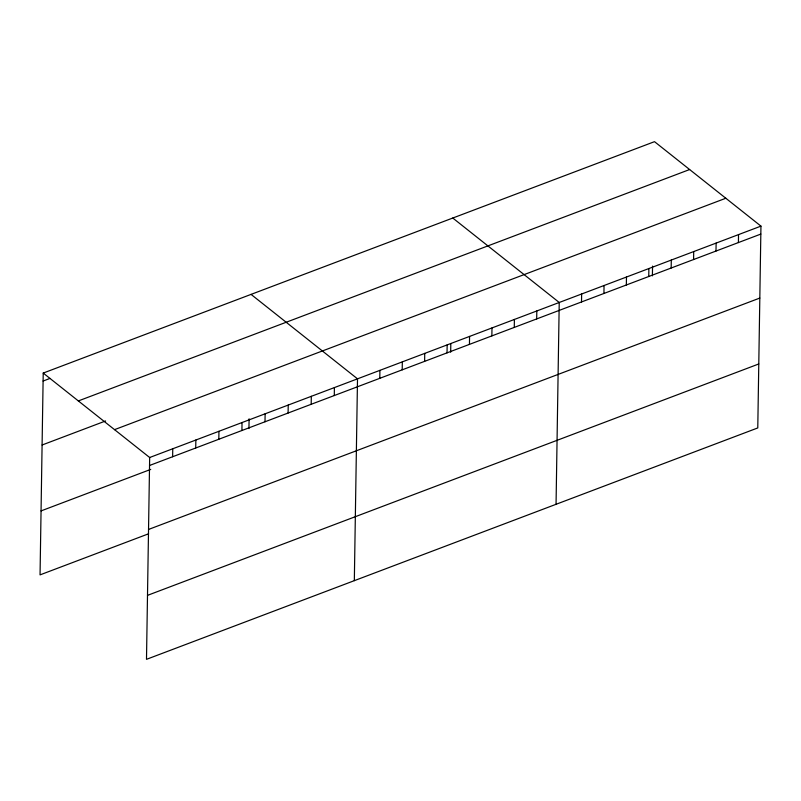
<?xml version="1.0" encoding="UTF-8"?>
<svg xmlns="http://www.w3.org/2000/svg" width="801" height="801" viewBox="0 0 801 801"><rect width="100%" height="100%" fill="white"/><g stroke="black" fill="none" stroke-linecap="round" stroke-linejoin="round"><path stroke-width="1.2" d="M43.224 373.066L149.667 457.511L146.493 659.333L757.776 427.934L760.95 226.122L654.507 141.667L43.224 373.066L40.05 574.878L148.585 533.796M172.636 456.74L172.756 448.77M195.724 447.999L195.855 440.029M218.823 439.258L218.943 431.288M241.912 430.517L242.032 422.548M248.951 428.575L249.101 418.813M265.001 421.777L265.131 413.807M288.1 413.036L288.22 405.066M311.188 404.295L311.319 396.325M334.287 395.554L334.407 387.584M354.332 580.655L357.506 378.843L251.053 294.388M379.794 378.322L379.914 370.352M402.202 369.842L402.332 361.872M424.62 361.351L424.74 353.381M447.028 352.871L447.158 344.901M450.673 352.21L450.813 343.669M469.446 344.39L469.566 336.42M491.864 335.899L491.984 327.929M514.272 327.419L514.402 319.449M536.69 318.928L536.81 310.968M556.054 504.3L559.228 302.478L452.785 218.032M581.516 301.967L581.636 293.997M603.924 293.476L604.054 285.506M626.342 284.996L626.472 277.026M648.76 276.505L648.88 268.545M652.394 275.854L652.555 266.092M671.168 268.025L671.298 260.055M693.586 259.544L693.706 251.574M715.994 251.053L716.124 243.083M738.412 242.573L738.532 234.603M43.094 381.036L50.022 378.412M78.348 400.931L689.631 169.532M42.093 445.006L105.592 420.966M114.543 429.646L725.826 198.248M149.667 457.511L760.95 226.122M149.537 465.481L760.82 234.082M41.051 510.908L150.748 469.386M148.535 529.451L759.819 298.062M147.504 595.363L758.787 363.964"/></g></svg>
